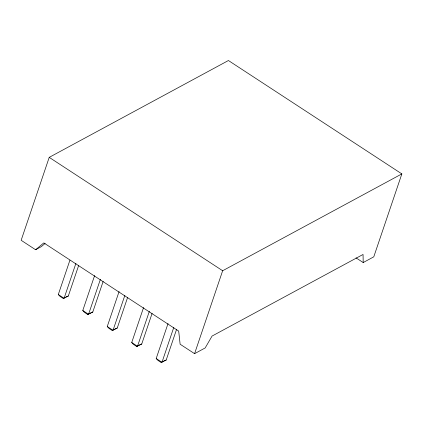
<?xml version="1.0" encoding="UTF-8"?>
<svg xmlns="http://www.w3.org/2000/svg" width="423" height="423" viewBox="0 0 423 423"><rect width="100%" height="100%" fill="white"/><g stroke="black" fill="none" stroke-linecap="round" stroke-linejoin="round"><path stroke-width="0.63" d="M356.039 257.871L363.198 262.551L373.779 256.83L401.85 173.901L228.42 60.521L49.221 157.361L21.15 240.29L35.601 249.739L41.248 246.688L45.108 243.468M78.678 265.411L68.32 296.01L63.244 298.485L59.966 296.343L58.305 294.519L69.927 260.171M75.923 263.328L64.085 298.3L58.305 294.519M103.149 281.411L92.79 312.01L87.714 314.485L84.441 312.343L82.776 310.519L94.615 275.547M100.394 279.328L88.56 314.3L82.776 310.519M127.619 297.411L117.266 328.01L112.19 330.479L108.912 328.338L107.252 326.519L119.085 291.547M124.87 295.328L113.031 330.3L107.252 326.519M152.095 313.411L141.737 344.01L136.661 346.479L133.382 344.338L131.722 342.519L143.561 307.547M149.34 311.328L137.501 346.3L131.722 342.519M176.565 329.411L166.207 360.01L161.131 362.479L157.858 360.338L156.198 358.519L168.031 323.547M173.811 327.328L161.977 362.294L156.198 358.519M35.601 249.739L43.802 242.897L178.691 331.082L180.129 344.227L194.58 353.67L222.651 270.741L401.85 173.901M63.244 298.485L64.201 297.966M87.714 314.485L92.79 312.01M112.19 330.479L117.266 328.01M136.661 346.479L138.58 345.443M161.131 362.479L163.051 361.443M194.58 353.67L205.16 347.955L212.071 336.058L363.05 254.466L363.198 262.551M65.639 297.189L68.32 296.01M139.061 345.184L141.737 344.01M163.532 361.184L166.207 360.01M49.221 157.361L222.651 270.741"/></g></svg>
